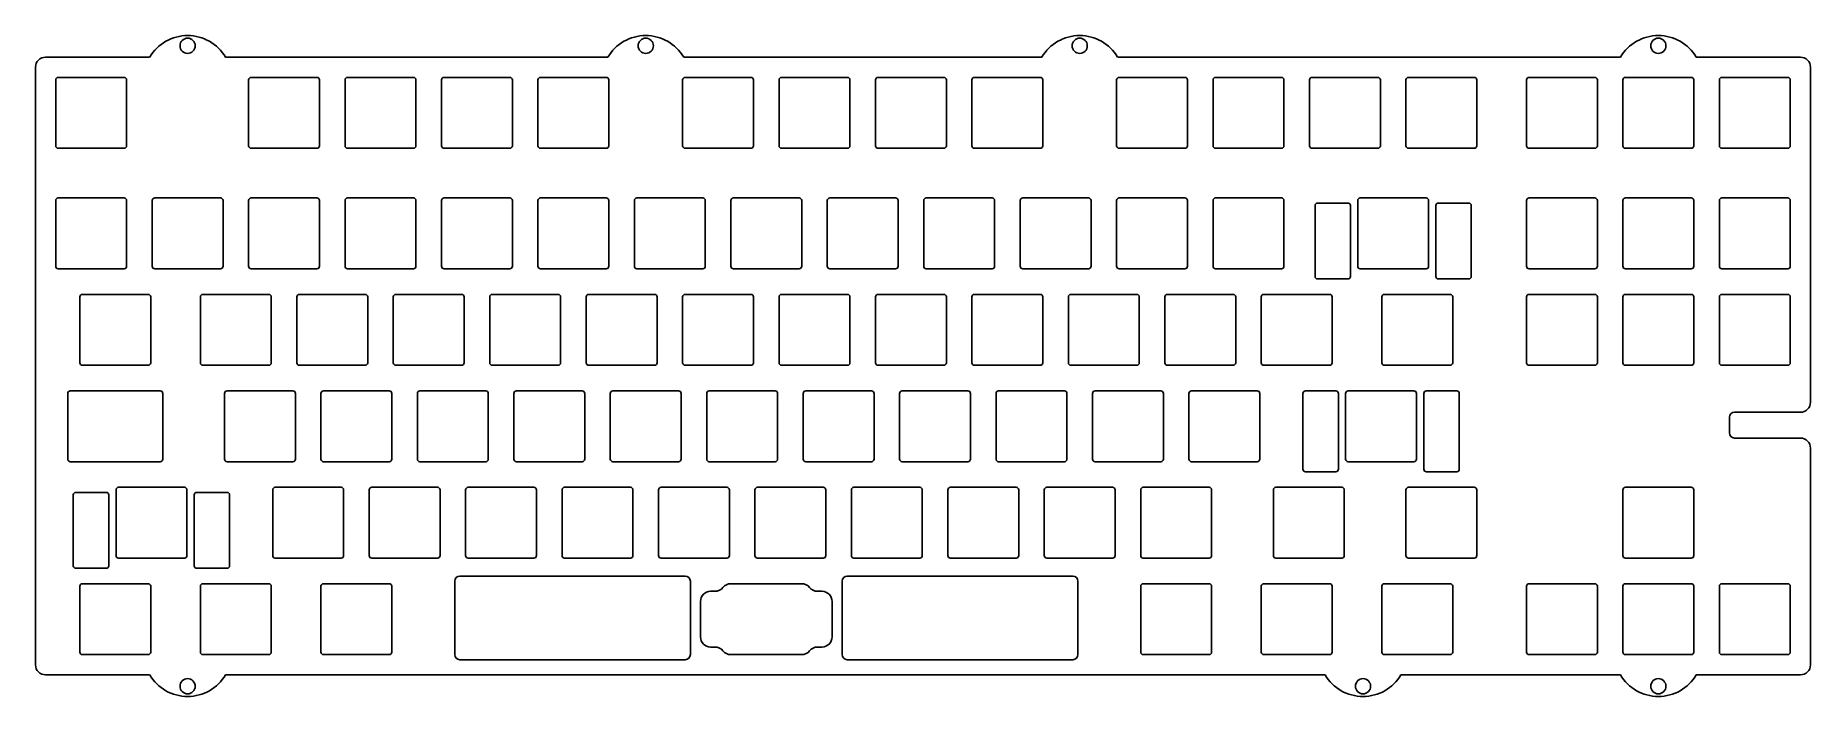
# Model space of a CAD drawing. Header units: millimetres. Extents: x 4 to 354, y -111 to 20.
import ezdxf

# ---------------------------------------------------------------- set-up
doc = ezdxf.new("R2010")
doc.units = ezdxf.units.MM
doc.header["$MEASUREMENT"] = 0
doc.layers.get('0').update_dxf_attribs({"linetype": 'CONTINUOUS'})
doc.layers.add('SHAPE2DVIEW', color=7, linetype='CONTINUOUS')
doc.layers.add('VISIBLE', color=7, linetype='CONTINUOUS')

msp = doc.modelspace()

# ---------------------------------------------------------------- linework, layer by layer
at = {"linetype": 'Continuous'}
for p, q in [((248.01, -83.07), (248.01, -70.07)), ((262.01, -70.07), (262.01, -83.07)), ((274.2, -70.07), (274.2, -83.07)), ((17.97, -71.07), (17.97, -85.07)), ((34.84, -71.07), (34.84, -85.07)), ((261.51, -83.57), (248.59, -83.57)), ((274.7, -83.57), (287.7, -83.57)), ((88.31, -87.12), (130.85, -87.12)), ((164.85, -87.12), (207.39, -87.12)), ((12.76, -88.62), (25.76, -88.62)), ((36.08, -89.12), (36.08, -102.12)), ((86.31, -89.12), (86.31, -100.62)), ((132.85, -89.12), (132.85, -100.62)), ((140.85, -88.62), (154.85, -88.62)), ((162.85, -89.12), (162.85, -100.62)), ((209.39, -89.12), (209.39, -100.62)), ((222.31, -88.62), (235.31, -88.62)), ((245.63, -89.12), (245.63, -102.12)), ((134.85, -92.12), (134.85, -99.12)), ((160.85, -92.12), (160.85, -99.12)), ((12.76, -102.62), (25.76, -102.62)), ((36.58, -102.62), (49.58, -102.62)), ((60.39, -102.62), (73.39, -102.62)), ((116.92, -103.62), (125.83, -103.62)), ((140.85, -102.62), (154.85, -102.62)), ((197.4, -103.62), (163.85, -103.62)), ((222.31, -102.62), (235.31, -102.62)), ((246.13, -102.62), (259.13, -102.62)), ((269.94, -102.62), (282.94, -102.62)), ((83.2, -106.62), (98.2, -106.62)), ((178.44, -106.62), (193.44, -106.62))]:
    msp.add_line(p, q, dxfattribs=at)
for p, q in [((88.31, -87.12), (87.31, -87.12)), ((130.85, -87.12), (131.85, -87.12)), ((164.85, -87.12), (163.85, -87.12)), ((207.39, -87.12), (208.39, -87.12)), ((86.31, -89.12), (86.31, -88.12)), ((132.85, -89.12), (132.85, -88.12)), ((162.85, -89.12), (162.85, -88.12)), ((209.39, -89.12), (209.39, -88.12)), ((86.31, -100.62), (86.31, -101.12)), ((86.31, -101.12), (86.31, -102.12)), ((132.85, -100.62), (132.85, -101.12)), ((132.85, -101.12), (132.85, -102.12)), ((162.85, -100.62), (162.85, -101.12)), ((162.85, -101.12), (162.85, -102.12)), ((209.39, -100.62), (209.39, -102.12)), ((86.31, -102.12), (86.31, -102.62)), ((87.31, -103.62), (116.92, -103.62)), ((125.83, -103.62), (126.25, -103.62)), ((126.25, -103.62), (129.71, -103.62)), ((129.71, -103.62), (131.85, -103.62)), ((132.85, -102.12), (132.85, -102.62)), ((162.85, -102.12), (162.85, -102.62)), ((197.4, -103.62), (208.39, -103.62)), ((209.39, -102.12), (209.39, -102.62))]:
    msp.add_line(p, q)
for centre in [(33.55, 17.65), (124.04, 17.65), (209.76, 17.65), (324.06, 17.65), (33.55, -108.87), (265.72, -108.87), (324.06, -108.87)]:
    msp.add_circle(centre, 1.5, dxfattribs=at)
for centre, start, end in [((33.55, 10.96), 30.583, 149.417), ((124.04, 10.96), 30.583, 149.417), ((209.76, 10.96), 30.583, 149.417), ((324.06, 10.96), 30.583, 149.417), ((33.55, -102.18), 210.583, 329.417), ((265.72, -102.18), 210.583, 329.417), ((324.06, -102.18), 210.583, 329.417)]:
    msp.add_arc(centre, 8.71, start, end, dxfattribs=at)
at = {"color": 0}
for centre, start, end in [((87.31, -88.12), 90, 180), ((131.85, -88.12), 0, 90), ((163.85, -88.12), 90, 180), ((208.39, -88.12), 0, 90), ((87.31, -102.62), 180, 270), ((131.85, -102.62), 270, 0), ((163.85, -102.62), 180, 270), ((208.39, -102.62), 270, 0)]:
    msp.add_arc(centre, 1, start, end, dxfattribs=at)
at = {"layer": 'SHAPE2DVIEW'}
for p, q in [((5.5, 15.4), (26.05, 15.4)), ((41.05, 15.4), (116.54, 15.4)), ((202.26, 15.4), (131.54, 15.4)), ((316.56, 15.4), (217.26, 15.4)), ((331.56, 15.4), (352.11, 15.4)), ((3.5, -104.62), (3.5, 13.4)), ((7.5, -2.1), (7.5, 10.9)), ((21, 11.4), (8, 11.4)), ((21.5, -2.1), (21.5, 10.9)), ((45.6, 10.9), (45.6, -2.1)), ((46.1, 11.4), (59.1, 11.4)), ((59.6, -2.1), (59.6, 10.9)), ((64.65, 10.9), (64.65, -2.1)), ((78.15, 11.4), (65.15, 11.4)), ((78.65, -2.1), (78.65, 10.9)), ((83.7, 10.9), (83.7, -2.1)), ((97.2, 11.4), (84.2, 11.4)), ((97.7, -2.1), (97.7, 10.9)), ((102.75, -2.1), (102.75, 10.9)), ((116.25, 11.4), (103.25, 11.4)), ((116.75, -2.1), (116.75, 10.9)), ((131.32, -2.1), (131.32, 10.9)), ((144.82, 11.4), (131.82, 11.4)), ((145.32, -2.1), (145.32, 10.9)), ((150.38, -2.1), (150.38, 10.9)), ((150.88, 11.4), (163.88, 11.4)), ((164.38, -2.1), (164.38, 10.9)), ((169.43, 10.9), (169.43, -2.1)), ((182.93, 11.4), (169.93, 11.4)), ((183.43, 10.9), (183.43, -2.1)), ((188.47, -2.1), (188.47, 10.9)), ((188.97, 11.4), (201.97, 11.4)), ((202.47, -2.1), (202.47, 10.9)), ((217.05, 10.9), (217.05, -2.1)), ((217.55, 11.4), (230.55, 11.4)), ((231.05, 10.9), (231.05, -2.1)), ((236.1, 10.9), (236.1, -2.1)), ((236.6, 11.4), (249.6, 11.4)), ((250.1, 10.9), (250.1, -2.1)), ((255.15, 10.9), (255.15, -2.1)), ((255.65, 11.4), (268.65, 11.4)), ((269.15, -2.1), (269.15, 10.9)), ((274.2, -2.1), (274.2, 10.9)), ((274.7, 11.4), (287.7, 11.4)), ((288.2, -2.1), (288.2, 10.9)), ((298.01, 10.9), (298.01, -2.1)), ((311.51, 11.4), (298.51, 11.4)), ((312.01, -2.1), (312.01, 10.9)), ((317.06, -2.1), (317.06, 10.9)), ((330.56, 11.4), (317.56, 11.4)), ((331.06, 10.9), (331.06, -2.1)), ((336.11, -2.1), (336.11, 10.9)), ((336.61, 11.4), (349.61, 11.4)), ((350.11, 10.9), (350.11, -2.1)), ((354.11, 13.4), (354.11, -52.74)), ((21, -2.6), (8, -2.6)), ((59.1, -2.6), (46.1, -2.6)), ((65.15, -2.6), (78.15, -2.6)), ((97.2, -2.6), (84.2, -2.6)), ((103.25, -2.6), (116.25, -2.6)), ((131.82, -2.6), (144.82, -2.6)), ((150.88, -2.6), (163.88, -2.6)), ((169.93, -2.6), (182.93, -2.6)), ((188.97, -2.6), (201.97, -2.6)), ((217.55, -2.6), (230.55, -2.6)), ((236.6, -2.6), (249.6, -2.6)), ((255.65, -2.6), (268.65, -2.6)), ((274.7, -2.6), (287.7, -2.6)), ((311.51, -2.6), (298.51, -2.6)), ((330.56, -2.6), (317.56, -2.6)), ((336.61, -2.6), (349.61, -2.6)), ((7.5, -25.92), (7.5, -12.92)), ((8, -12.42), (21, -12.42)), ((21.5, -25.92), (21.5, -12.92)), ((26.55, -12.92), (26.55, -25.92)), ((27.05, -12.42), (40.05, -12.42)), ((40.55, -12.92), (40.55, -25.92)), ((45.6, -25.92), (45.6, -12.92)), ((46.1, -12.42), (59.1, -12.42)), ((59.6, -25.92), (59.6, -12.92)), ((64.65, -25.92), (64.65, -12.92)), ((65.15, -12.42), (78.15, -12.42)), ((78.65, -25.92), (78.65, -12.92)), ((83.7, -12.92), (83.7, -25.92)), ((97.2, -12.42), (84.2, -12.42)), ((97.7, -25.92), (97.7, -12.92)), ((102.75, -25.92), (102.75, -12.92)), ((103.25, -12.42), (116.25, -12.42)), ((116.75, -25.92), (116.75, -12.92)), ((121.8, -25.92), (121.8, -12.92)), ((122.3, -12.42), (135.3, -12.42)), ((135.8, -12.92), (135.8, -25.92)), ((140.85, -25.92), (140.85, -12.92)), ((141.35, -12.42), (154.35, -12.42)), ((154.85, -12.92), (154.85, -25.92)), ((159.9, -12.92), (159.9, -25.92)), ((173.4, -12.42), (160.4, -12.42)), ((173.9, -12.92), (173.9, -25.92)), ((178.95, -25.92), (178.95, -12.92)), ((192.45, -12.42), (179.45, -12.42)), ((192.95, -25.92), (192.95, -12.92)), ((198, -25.92), (198, -12.92)), ((198.5, -12.42), (211.5, -12.42)), ((212, -25.92), (212, -12.92)), ((217.05, -12.92), (217.05, -25.92)), ((230.55, -12.42), (217.55, -12.42)), ((231.05, -12.92), (231.05, -25.92)), ((236.1, -12.92), (236.1, -25.92)), ((249.6, -12.42), (236.6, -12.42)), ((250.1, -12.92), (250.1, -25.92)), ((256.24, -13.92), (256.24, -27.92)), ((256.74, -13.42), (262.74, -13.42)), ((263.24, -27.92), (263.24, -13.92)), ((264.67, -12.92), (264.67, -25.92)), ((278.18, -12.42), (265.17, -12.42)), ((278.68, -12.92), (278.68, -25.92)), ((280.11, -13.92), (280.11, -27.92)), ((280.61, -13.42), (286.61, -13.42)), ((287.11, -27.92), (287.11, -13.92)), ((298.01, -25.92), (298.01, -12.92)), ((311.51, -12.42), (298.51, -12.42)), ((312.01, -25.92), (312.01, -12.92)), ((317.06, -12.92), (317.06, -25.92)), ((330.56, -12.42), (317.56, -12.42)), ((331.06, -25.92), (331.06, -12.92)), ((336.11, -12.92), (336.11, -25.92)), ((349.61, -12.42), (336.61, -12.42)), ((350.11, -25.92), (350.11, -12.92)), ((8, -26.42), (21, -26.42)), ((40.05, -26.42), (27.05, -26.42)), ((59.1, -26.42), (46.1, -26.42)), ((65.15, -26.42), (78.15, -26.42)), ((84.2, -26.42), (97.2, -26.42)), ((103.25, -26.42), (116.25, -26.42)), ((135.3, -26.42), (122.3, -26.42)), ((154.35, -26.42), (141.35, -26.42)), ((173.4, -26.42), (160.4, -26.42)), ((179.45, -26.42), (192.45, -26.42)), ((211.5, -26.42), (198.5, -26.42)), ((230.55, -26.42), (217.55, -26.42)), ((236.6, -26.42), (249.6, -26.42)), ((265.17, -26.42), (278.18, -26.42)), ((298.51, -26.42), (311.51, -26.42)), ((330.56, -26.42), (317.56, -26.42)), ((336.61, -26.42), (349.61, -26.42)), ((12.76, -31.47), (25.76, -31.47)), ((49.58, -31.47), (36.58, -31.47)), ((68.62, -31.47), (55.62, -31.47)), ((87.67, -31.47), (74.67, -31.47)), ((93.72, -31.47), (106.72, -31.47)), ((125.78, -31.47), (112.78, -31.47)), ((144.82, -31.47), (131.82, -31.47)), ((150.88, -31.47), (163.88, -31.47)), ((169.93, -31.47), (182.93, -31.47)), ((201.97, -31.47), (188.97, -31.47)), ((208.03, -31.47), (221.03, -31.47)), ((227.07, -31.47), (240.07, -31.47)), ((246.12, -31.47), (259.12, -31.47)), ((256.74, -28.42), (262.74, -28.42)), ((280.61, -28.42), (286.61, -28.42)), ((298.51, -31.47), (311.51, -31.47)), ((330.56, -31.47), (317.56, -31.47)), ((336.61, -31.47), (349.61, -31.47)), ((12.26, -31.97), (12.26, -44.97)), ((26.26, -31.97), (26.26, -44.97)), ((36.08, -44.97), (36.08, -31.97)), ((50.08, -31.97), (50.08, -44.97)), ((55.12, -31.97), (55.12, -44.97)), ((69.12, -31.97), (69.12, -44.97)), ((74.17, -31.97), (74.17, -44.97)), ((88.17, -44.97), (88.17, -31.97)), ((93.22, -44.97), (93.22, -31.97)), ((107.22, -31.97), (107.22, -44.97)), ((112.28, -44.97), (112.28, -31.97)), ((126.28, -31.97), (126.28, -44.97)), ((131.32, -44.97), (131.32, -31.97)), ((145.32, -31.97), (145.32, -44.97)), ((150.38, -44.97), (150.38, -31.97)), ((164.38, -44.97), (164.38, -31.97)), ((169.43, -31.97), (169.43, -44.97)), ((183.43, -44.97), (183.43, -31.97)), ((188.47, -44.97), (188.47, -31.97)), ((202.47, -31.97), (202.47, -44.97)), ((207.53, -31.97), (207.53, -44.97)), ((221.53, -44.97), (221.53, -31.97)), ((226.57, -31.97), (226.57, -44.97)), ((240.57, -31.97), (240.57, -44.97)), ((245.62, -44.97), (245.62, -31.97)), ((259.62, -31.97), (259.62, -44.97)), ((298.01, -31.97), (298.01, -44.97)), ((312.01, -44.97), (312.01, -31.97)), ((317.06, -31.97), (317.06, -44.97)), ((331.06, -31.97), (331.06, -44.97)), ((336.11, -31.97), (336.11, -44.97)), ((350.11, -31.97), (350.11, -44.97)), ((12.76, -45.47), (25.76, -45.47)), ((49.58, -45.47), (36.58, -45.47)), ((68.62, -45.47), (55.62, -45.47)), ((87.67, -45.47), (74.67, -45.47)), ((93.72, -45.47), (106.72, -45.47)), ((112.78, -45.47), (125.78, -45.47)), ((131.82, -45.47), (144.82, -45.47)), ((150.88, -45.47), (163.88, -45.47)), ((182.93, -45.47), (169.93, -45.47)), ((201.97, -45.47), (188.97, -45.47)), ((221.03, -45.47), (208.03, -45.47)), ((240.07, -45.47), (227.07, -45.47)), ((259.12, -45.47), (246.12, -45.47)), ((311.51, -45.47), (298.51, -45.47)), ((317.56, -45.47), (330.56, -45.47)), ((336.61, -45.47), (349.61, -45.47)), ((9.88, -51.02), (9.88, -64.02)), ((28.14, -50.52), (10.38, -50.52)), ((28.64, -64.02), (28.64, -51.02)), ((40.84, -64.02), (40.84, -51.02)), ((54.34, -50.52), (41.34, -50.52)), ((54.84, -51.02), (54.84, -64.02)), ((59.89, -64.02), (59.89, -51.02)), ((73.39, -50.52), (60.39, -50.52)), ((73.89, -64.02), (73.89, -51.02)), ((78.94, -64.02), (78.94, -51.02)), ((92.44, -50.52), (79.44, -50.52)), ((92.94, -51.02), (92.94, -64.02)), ((97.99, -64.02), (97.99, -51.02)), ((98.49, -50.52), (111.49, -50.52)), ((111.99, -64.02), (111.99, -51.02)), ((117.04, -51.02), (117.04, -64.02)), ((130.54, -50.52), (117.54, -50.52)), ((131.04, -51.02), (131.04, -64.02)), ((136.09, -64.02), (136.09, -51.02)), ((149.59, -50.52), (136.59, -50.52)), ((150.09, -64.02), (150.09, -51.02)), ((155.14, -64.02), (155.14, -51.02)), ((155.64, -50.52), (168.64, -50.52)), ((169.14, -51.02), (169.14, -64.02)), ((174.19, -51.02), (174.19, -64.02)), ((187.69, -50.52), (174.69, -50.52)), ((188.19, -64.02), (188.19, -51.02)), ((193.24, -51.02), (193.24, -64.02)), ((206.74, -50.52), (193.74, -50.52)), ((207.24, -51.02), (207.24, -64.02)), ((212.29, -51.02), (212.29, -64.02)), ((212.79, -50.52), (225.79, -50.52)), ((226.29, -64.02), (226.29, -51.02)), ((231.34, -64.02), (231.34, -51.02)), ((231.84, -50.52), (244.84, -50.52)), ((245.34, -51.02), (245.34, -64.02)), ((253.86, -51.02), (253.86, -66.02)), ((260.36, -50.52), (254.36, -50.52)), ((260.86, -66.02), (260.86, -51.02)), ((262.29, -51.02), (262.29, -64.02)), ((275.79, -50.52), (262.79, -50.52)), ((276.29, -51.02), (276.29, -64.02)), ((277.73, -51.02), (277.73, -66.02)), ((284.23, -50.52), (278.23, -50.52)), ((284.73, -51.02), (284.73, -66.02)), ((338.1, -58.84), (338.1, -55.74)), ((339.1, -54.74), (352.11, -54.74)), ((352.11, -59.84), (339.1, -59.84)), ((354.11, -61.84), (354.11, -104.62)), ((28.14, -64.52), (10.38, -64.52)), ((54.34, -64.52), (41.34, -64.52)), ((60.39, -64.52), (73.39, -64.52)), ((92.44, -64.52), (79.44, -64.52)), ((98.49, -64.52), (111.49, -64.52)), ((130.54, -64.52), (117.54, -64.52)), ((149.59, -64.52), (136.59, -64.52)), ((155.64, -64.52), (168.64, -64.52)), ((174.69, -64.52), (187.69, -64.52)), ((206.74, -64.52), (193.74, -64.52)), ((212.79, -64.52), (225.79, -64.52)), ((244.84, -64.52), (231.84, -64.52)), ((254.36, -66.52), (260.36, -66.52)), ((275.79, -64.52), (262.79, -64.52)), ((284.23, -66.52), (278.23, -66.52)), ((19.41, -70.07), (19.41, -83.07)), ((32.91, -69.57), (19.91, -69.57)), ((33.41, -70.07), (33.41, -83.07)), ((50.36, -83.07), (50.36, -70.07)), ((63.86, -69.57), (50.86, -69.57)), ((64.36, -83.07), (64.36, -70.07)), ((69.41, -70.07), (69.41, -83.07)), ((82.91, -69.57), (69.91, -69.57)), ((83.41, -83.07), (83.41, -70.07)), ((88.46, -83.07), (88.46, -70.07)), ((101.96, -69.57), (88.96, -69.57)), ((102.46, -83.07), (102.46, -70.07)), ((107.51, -70.07), (107.51, -83.07)), ((121.01, -69.57), (108.01, -69.57)), ((121.51, -83.07), (121.51, -70.07)), ((126.56, -83.07), (126.56, -70.07)), ((140.06, -69.57), (127.06, -69.57)), ((140.56, -70.07), (140.56, -83.07)), ((145.61, -83.07), (145.61, -70.07)), ((159.11, -69.57), (146.11, -69.57)), ((159.61, -83.07), (159.61, -70.07)), ((164.66, -70.07), (164.66, -83.07)), ((178.16, -69.57), (165.16, -69.57)), ((178.66, -70.07), (178.66, -83.07)), ((183.71, -83.07), (183.71, -70.07)), ((184.21, -69.57), (197.21, -69.57)), ((197.71, -70.07), (197.71, -83.07)), ((202.76, -70.07), (202.76, -83.07)), ((203.26, -69.57), (216.26, -69.57)), ((216.76, -83.07), (216.76, -70.07)), ((221.81, -70.07), (221.81, -83.07)), ((222.31, -69.57), (235.31, -69.57)), ((235.81, -83.07), (235.81, -70.07)), ((274.7, -69.57), (287.7, -69.57)), ((288.2, -83.07), (288.2, -70.07)), ((317.06, -83.07), (317.06, -70.07)), ((330.56, -69.57), (317.56, -69.57)), ((331.06, -83.07), (331.06, -70.07)), ((10.97, -71.07), (10.97, -85.07)), ((11.47, -70.57), (17.47, -70.57)), ((35.34, -70.57), (41.34, -70.57)), ((41.84, -85.07), (41.84, -71.07)), ((19.91, -83.57), (32.91, -83.57)), ((50.86, -83.57), (63.86, -83.57)), ((69.91, -83.57), (82.91, -83.57)), ((88.96, -83.57), (101.96, -83.57)), ((121.01, -83.57), (108.01, -83.57)), ((127.06, -83.57), (140.06, -83.57)), ((146.11, -83.57), (159.11, -83.57)), ((178.16, -83.57), (165.16, -83.57)), ((197.21, -83.57), (184.21, -83.57)), ((216.26, -83.57), (203.26, -83.57)), ((222.31, -83.57), (235.31, -83.57)), ((248.59, -83.57), (248.51, -83.57)), ((330.56, -83.57), (317.56, -83.57)), ((26.26, -89.12), (26.26, -102.12)), ((50.08, -89.12), (50.08, -102.12)), ((73.89, -89.12), (73.89, -102.12)), ((137.73, -90.12), (136.85, -90.12)), ((157.97, -90.12), (158.85, -90.12)), ((235.81, -89.12), (235.81, -102.12)), ((259.63, -89.12), (259.63, -102.12)), ((283.44, -89.12), (283.44, -102.12)), ((298.01, -102.12), (298.01, -89.12)), ((311.51, -88.62), (298.51, -88.62)), ((312.01, -89.12), (312.01, -102.12)), ((317.06, -102.12), (317.06, -89.12)), ((330.56, -88.62), (317.56, -88.62)), ((331.06, -89.12), (331.06, -102.12)), ((336.11, -102.12), (336.11, -89.12)), ((336.61, -88.62), (349.61, -88.62)), ((350.11, -89.12), (350.11, -102.12)), ((136.85, -101.12), (137.73, -101.12)), ((158.85, -101.12), (157.97, -101.12)), ((311.51, -102.62), (298.51, -102.62)), ((330.56, -102.62), (317.56, -102.62)), ((349.61, -102.62), (336.61, -102.62)), ((5.5, -106.62), (26.05, -106.62)), ((83.2, -106.62), (41.05, -106.62)), ((98.2, -106.62), (178.44, -106.62)), ((258.22, -106.62), (193.44, -106.62)), ((316.56, -106.62), (273.22, -106.62)), ((331.56, -106.62), (352.11, -106.62))]:
    msp.add_line(p, q, dxfattribs=at)
for centre, radius, start, end in [((5.5, 13.4), 2, 90, 180), ((352.11, 13.4), 2, 0, 90), ((8, 10.9), 0.5, 90, 180), ((21, 10.9), 0.5, 0, 90), ((46.1, 10.9), 0.5, 90, 180), ((59.1, 10.9), 0.5, 0, 90), ((65.15, 10.9), 0.5, 90, 180), ((78.15, 10.9), 0.5, 0, 90), ((84.2, 10.9), 0.5, 90, 180), ((97.2, 10.9), 0.5, 0, 90), ((103.25, 10.9), 0.5, 90, 180), ((116.25, 10.9), 0.5, 0, 90), ((131.82, 10.9), 0.5, 90, 180), ((144.82, 10.9), 0.5, 0, 90), ((150.88, 10.9), 0.5, 90, 180), ((163.88, 10.9), 0.5, 0, 90), ((169.93, 10.9), 0.5, 90, 180), ((182.93, 10.9), 0.5, 0, 90), ((188.97, 10.9), 0.5, 90, 180), ((201.97, 10.9), 0.5, 0, 90), ((217.55, 10.9), 0.5, 90, 180), ((230.55, 10.9), 0.5, 0, 90), ((236.6, 10.9), 0.5, 90, 180), ((249.6, 10.9), 0.5, 0, 90), ((255.65, 10.9), 0.5, 90, 180), ((268.65, 10.9), 0.5, 0, 90), ((274.7, 10.9), 0.5, 90, 180), ((287.7, 10.9), 0.5, 0, 90), ((298.51, 10.9), 0.5, 90, 180), ((311.51, 10.9), 0.5, 0, 90), ((317.56, 10.9), 0.5, 90, 180), ((330.56, 10.9), 0.5, 0, 90), ((336.61, 10.9), 0.5, 90, 180), ((349.61, 10.9), 0.5, 0, 90), ((8, -2.1), 0.5, 180, 270), ((21, -2.1), 0.5, 270, 0), ((46.1, -2.1), 0.5, 180, 270), ((59.1, -2.1), 0.5, 270, 0), ((65.15, -2.1), 0.5, 180, 270), ((78.15, -2.1), 0.5, 270, 0), ((84.2, -2.1), 0.5, 180, 270), ((97.2, -2.1), 0.5, 270, 0), ((103.25, -2.1), 0.5, 180, 270), ((116.25, -2.1), 0.5, 270, 0), ((131.82, -2.1), 0.5, 180, 270), ((144.82, -2.1), 0.5, 270, 0), ((150.88, -2.1), 0.5, 180, 270), ((163.88, -2.1), 0.5, 270, 0), ((169.93, -2.1), 0.5, 180, 270), ((182.93, -2.1), 0.5, 270, 0), ((188.97, -2.1), 0.5, 180, 270), ((201.97, -2.1), 0.5, 270, 0), ((217.55, -2.1), 0.5, 180, 270), ((230.55, -2.1), 0.5, 270, 0), ((236.6, -2.1), 0.5, 180, 270), ((249.6, -2.1), 0.5, 270, 0), ((255.65, -2.1), 0.5, 180, 270), ((268.65, -2.1), 0.5, 270, 0), ((274.7, -2.1), 0.5, 180, 270), ((287.7, -2.1), 0.5, 270, 0), ((298.51, -2.1), 0.5, 180, 270), ((311.51, -2.1), 0.5, 270, 0), ((317.56, -2.1), 0.5, 180, 270), ((330.56, -2.1), 0.5, 270, 0), ((336.61, -2.1), 0.5, 180, 270), ((349.61, -2.1), 0.5, 270, 0), ((8, -12.92), 0.5, 90, 180), ((21, -12.92), 0.5, 0, 90), ((27.05, -12.92), 0.5, 90, 180), ((40.05, -12.92), 0.5, 0, 90), ((46.1, -12.92), 0.5, 90, 180), ((59.1, -12.92), 0.5, 0, 90), ((65.15, -12.92), 0.5, 90, 180), ((78.15, -12.92), 0.5, 0, 90), ((84.2, -12.92), 0.5, 90, 180), ((97.2, -12.92), 0.5, 0, 90), ((103.25, -12.92), 0.5, 90, 180), ((116.25, -12.92), 0.5, 0, 90), ((122.3, -12.92), 0.5, 90, 180), ((135.3, -12.92), 0.5, 0, 90), ((141.35, -12.92), 0.5, 90, 180), ((154.35, -12.92), 0.5, 0, 90), ((160.4, -12.92), 0.5, 90, 180), ((173.4, -12.92), 0.5, 0, 90), ((179.45, -12.92), 0.5, 90, 180), ((192.45, -12.92), 0.5, 0, 90), ((198.5, -12.92), 0.5, 90, 180), ((211.5, -12.92), 0.5, 0, 90), ((217.55, -12.92), 0.5, 90, 180), ((230.55, -12.92), 0.5, 0, 90), ((236.6, -12.92), 0.5, 90, 180), ((249.6, -12.92), 0.5, 0, 90), ((256.74, -13.92), 0.5, 90, 180), ((262.74, -13.92), 0.5, 0, 90), ((265.17, -12.92), 0.5, 90, 180), ((278.18, -12.92), 0.5, 0, 90), ((280.61, -13.92), 0.5, 90, 180), ((286.61, -13.92), 0.5, 0, 90), ((298.51, -12.92), 0.5, 90, 180), ((311.51, -12.92), 0.5, 0, 90), ((317.56, -12.92), 0.5, 90, 180), ((330.56, -12.92), 0.5, 0, 90), ((336.61, -12.92), 0.5, 90, 180), ((349.61, -12.92), 0.5, 0, 90), ((8, -25.92), 0.5, 180, 270), ((21, -25.92), 0.5, 270, 0), ((27.05, -25.92), 0.5, 180, 270), ((40.05, -25.92), 0.5, 270, 0), ((46.1, -25.92), 0.5, 180, 270), ((59.1, -25.92), 0.5, 270, 0), ((65.15, -25.92), 0.5, 180, 270), ((78.15, -25.92), 0.5, 270, 0), ((84.2, -25.92), 0.5, 180, 270), ((97.2, -25.92), 0.5, 270, 0), ((103.25, -25.92), 0.5, 180, 270), ((116.25, -25.92), 0.5, 270, 0), ((122.3, -25.92), 0.5, 180, 270), ((135.3, -25.92), 0.5, 270, 0), ((141.35, -25.92), 0.5, 180, 270), ((154.35, -25.92), 0.5, 270, 0), ((160.4, -25.92), 0.5, 180, 270), ((173.4, -25.92), 0.5, 270, 0), ((179.45, -25.92), 0.5, 180, 270), ((192.45, -25.92), 0.5, 270, 0), ((198.5, -25.92), 0.5, 180, 270), ((211.5, -25.92), 0.5, 270, 0), ((217.55, -25.92), 0.5, 180, 270), ((230.55, -25.92), 0.5, 270, 0), ((236.6, -25.92), 0.5, 180, 270), ((249.6, -25.92), 0.5, 270, 0), ((256.74, -27.92), 0.5, 180, 270), ((262.74, -27.92), 0.5, 270, 0), ((265.17, -25.92), 0.5, 180, 270), ((278.18, -25.92), 0.5, 270, 0), ((280.61, -27.92), 0.5, 180, 270), ((286.61, -27.92), 0.5, 270, 0), ((298.51, -25.92), 0.5, 180, 270), ((311.51, -25.92), 0.5, 270, 0), ((317.56, -25.92), 0.5, 180, 270), ((330.56, -25.92), 0.5, 270, 0), ((336.61, -25.92), 0.5, 180, 270), ((349.61, -25.92), 0.5, 270, 0), ((12.76, -31.97), 0.5, 90, 180), ((25.76, -31.97), 0.5, 0, 90), ((36.58, -31.97), 0.5, 90, 180), ((49.58, -31.97), 0.5, 0, 90), ((55.62, -31.97), 0.5, 90, 180), ((68.62, -31.97), 0.5, 0, 90), ((74.67, -31.97), 0.5, 90, 180), ((87.67, -31.97), 0.5, 0, 90), ((93.72, -31.97), 0.5, 90, 180), ((106.72, -31.97), 0.5, 0, 90), ((112.78, -31.97), 0.5, 90, 180), ((125.78, -31.97), 0.5, 0, 90), ((131.82, -31.97), 0.5, 90, 180), ((144.82, -31.97), 0.5, 0, 90), ((150.88, -31.97), 0.5, 90, 180), ((163.88, -31.97), 0.5, 0, 90), ((169.93, -31.97), 0.5, 90, 180), ((182.93, -31.97), 0.5, 0, 90), ((188.97, -31.97), 0.5, 90, 180), ((201.97, -31.97), 0.5, 0, 90), ((208.03, -31.97), 0.5, 90, 180), ((221.03, -31.97), 0.5, 0, 90), ((227.07, -31.97), 0.5, 90, 180), ((240.07, -31.97), 0.5, 0, 90), ((246.12, -31.97), 0.5, 90, 180), ((259.12, -31.97), 0.5, 0, 90), ((298.51, -31.97), 0.5, 90, 180), ((311.51, -31.97), 0.5, 0, 90), ((317.56, -31.97), 0.5, 90, 180), ((330.56, -31.97), 0.5, 0, 90), ((336.61, -31.97), 0.5, 90, 180), ((349.61, -31.97), 0.5, 0, 90), ((12.76, -44.97), 0.5, 180, 270), ((25.76, -44.97), 0.5, 270, 0), ((36.58, -44.97), 0.5, 180, 270), ((49.58, -44.97), 0.5, 270, 0), ((55.62, -44.97), 0.5, 180, 270), ((68.62, -44.97), 0.5, 270, 0), ((74.67, -44.97), 0.5, 180, 270), ((87.67, -44.97), 0.5, 270, 0), ((93.72, -44.97), 0.5, 180, 270), ((106.72, -44.97), 0.5, 270, 0), ((112.78, -44.97), 0.5, 180, 270), ((125.78, -44.97), 0.5, 270, 0), ((131.82, -44.97), 0.5, 180, 270), ((144.82, -44.97), 0.5, 270, 0), ((150.88, -44.97), 0.5, 180, 270), ((163.88, -44.97), 0.5, 270, 0), ((169.93, -44.97), 0.5, 180, 270), ((182.93, -44.97), 0.5, 270, 0), ((188.97, -44.97), 0.5, 180, 270), ((201.97, -44.97), 0.5, 270, 0), ((208.03, -44.97), 0.5, 180, 270), ((221.03, -44.97), 0.5, 270, 0), ((227.07, -44.97), 0.5, 180, 270), ((240.07, -44.97), 0.5, 270, 0), ((246.12, -44.97), 0.5, 180, 270), ((259.12, -44.97), 0.5, 270, 0), ((298.51, -44.97), 0.5, 180, 270), ((311.51, -44.97), 0.5, 270, 0), ((317.56, -44.97), 0.5, 180, 270), ((330.56, -44.97), 0.5, 270, 0), ((336.61, -44.97), 0.5, 180, 270), ((349.61, -44.97), 0.5, 270, 0), ((10.38, -51.02), 0.5, 90, 180), ((28.14, -51.02), 0.5, 0, 90), ((41.34, -51.02), 0.5, 90, 180), ((54.34, -51.02), 0.5, 0, 90), ((60.39, -51.02), 0.5, 90, 180), ((73.39, -51.02), 0.5, 0, 90), ((79.44, -51.02), 0.5, 90, 180), ((92.44, -51.02), 0.5, 0, 90), ((98.49, -51.02), 0.5, 90, 180), ((111.49, -51.02), 0.5, 0, 90), ((117.54, -51.02), 0.5, 90, 180), ((130.54, -51.02), 0.5, 0, 90), ((136.59, -51.02), 0.5, 90, 180), ((149.59, -51.02), 0.5, 0, 90), ((155.64, -51.02), 0.5, 90, 180), ((168.64, -51.02), 0.5, 0, 90), ((174.69, -51.02), 0.5, 90, 180), ((187.69, -51.02), 0.5, 0, 90), ((193.74, -51.02), 0.5, 90, 180), ((206.74, -51.02), 0.5, 0, 90), ((212.79, -51.02), 0.5, 90, 180), ((225.79, -51.02), 0.5, 0, 90), ((231.84, -51.02), 0.5, 90, 180), ((244.84, -51.02), 0.5, 0, 90), ((254.36, -51.02), 0.5, 90, 180), ((260.36, -51.02), 0.5, 0, 90), ((262.79, -51.02), 0.5, 90, 180), ((275.79, -51.02), 0.5, 0, 90), ((278.23, -51.02), 0.5, 90, 180), ((284.23, -51.02), 0.5, 0, 90), ((339.1, -55.74), 1, 90, 180), ((352.11, -52.74), 2, 270, 0), ((339.1, -58.84), 1, 180, 270), ((352.11, -61.84), 2, 0, 90), ((10.38, -64.02), 0.5, 180, 270), ((28.14, -64.02), 0.5, 270, 0), ((41.34, -64.02), 0.5, 180, 270), ((54.34, -64.02), 0.5, 270, 0), ((60.39, -64.02), 0.5, 180, 270), ((73.39, -64.02), 0.5, 270, 0), ((79.44, -64.02), 0.5, 180, 270), ((92.44, -64.02), 0.5, 270, 0), ((98.49, -64.02), 0.5, 180, 270), ((111.49, -64.02), 0.5, 270, 0), ((117.54, -64.02), 0.5, 180, 270), ((130.54, -64.02), 0.5, 270, 0), ((136.59, -64.02), 0.5, 180, 270), ((149.59, -64.02), 0.5, 270, 0), ((155.64, -64.02), 0.5, 180, 270), ((168.64, -64.02), 0.5, 270, 0), ((174.69, -64.02), 0.5, 180, 270), ((187.69, -64.02), 0.5, 270, 0), ((193.74, -64.02), 0.5, 180, 270), ((206.74, -64.02), 0.5, 270, 0), ((212.79, -64.02), 0.5, 180, 270), ((225.79, -64.02), 0.5, 270, 0), ((231.84, -64.02), 0.5, 180, 270), ((244.84, -64.02), 0.5, 270, 0), ((254.36, -66.02), 0.5, 180, 270), ((260.36, -66.02), 0.5, 270, 0), ((262.79, -64.02), 0.5, 180, 270), ((275.79, -64.02), 0.5, 270, 0), ((278.23, -66.02), 0.5, 180, 270), ((284.23, -66.02), 0.5, 270, 0), ((19.91, -70.07), 0.5, 90, 180), ((32.91, -70.07), 0.5, 0, 90), ((50.86, -70.07), 0.5, 90, 180), ((63.86, -70.07), 0.5, 0, 90), ((69.91, -70.07), 0.5, 90, 180), ((82.91, -70.07), 0.5, 0, 90), ((88.96, -70.07), 0.5, 90, 180), ((101.96, -70.07), 0.5, 0, 90), ((108.01, -70.07), 0.5, 90, 180), ((121.01, -70.07), 0.5, 0, 90), ((127.06, -70.07), 0.5, 90, 180), ((140.06, -70.07), 0.5, 0, 90), ((146.11, -70.07), 0.5, 90, 180), ((159.11, -70.07), 0.5, 0, 90), ((165.16, -70.07), 0.5, 90, 180), ((178.16, -70.07), 0.5, 0, 90), ((184.21, -70.07), 0.5, 90, 180), ((197.21, -70.07), 0.5, 0, 90), ((203.26, -70.07), 0.5, 90, 180), ((216.26, -70.07), 0.5, 0, 90), ((222.31, -70.07), 0.5, 90, 180), ((235.31, -70.07), 0.5, 0, 90), ((248.51, -70.07), 0.5, 90, 180), ((274.7, -70.07), 0.5, 90, 180), ((287.7, -70.07), 0.5, 0, 90), ((317.56, -70.07), 0.5, 90, 180), ((330.56, -70.07), 0.5, 0, 90), ((11.47, -71.07), 0.5, 90, 180), ((17.47, -71.07), 0.5, 0, 90), ((35.34, -71.07), 0.5, 90, 180), ((41.34, -71.07), 0.5, 0, 90), ((19.91, -83.07), 0.5, 180, 270), ((32.91, -83.07), 0.5, 270, 0), ((50.86, -83.07), 0.5, 180, 270), ((63.86, -83.07), 0.5, 270, 0), ((69.91, -83.07), 0.5, 180, 270), ((82.91, -83.07), 0.5, 270, 0), ((88.96, -83.07), 0.5, 180, 270), ((101.96, -83.07), 0.5, 270, 0), ((108.01, -83.07), 0.5, 180, 270), ((121.01, -83.07), 0.5, 270, 0), ((127.06, -83.07), 0.5, 180, 270), ((140.06, -83.07), 0.5, 270, 0), ((146.11, -83.07), 0.5, 180, 270), ((159.11, -83.07), 0.5, 270, 0), ((165.16, -83.07), 0.5, 180, 270), ((178.16, -83.07), 0.5, 270, 0), ((184.21, -83.07), 0.5, 180, 270), ((197.21, -83.07), 0.5, 270, 0), ((203.26, -83.07), 0.5, 180, 270), ((216.26, -83.07), 0.5, 270, 0), ((222.31, -83.07), 0.5, 180, 270), ((235.31, -83.07), 0.5, 270, 0), ((248.51, -83.07), 0.5, 180, 270), ((287.7, -83.07), 0.5, 270, 0), ((317.56, -83.07), 0.5, 180, 270), ((330.56, -83.07), 0.5, 270, 0), ((25.76, -89.12), 0.5, 0, 90), ((49.58, -89.12), 0.5, 0, 90), ((73.39, -89.12), 0.5, 0, 90), ((235.31, -89.12), 0.5, 0, 90), ((259.13, -89.12), 0.5, 0, 90), ((282.94, -89.12), 0.5, 0, 90), ((298.51, -89.12), 0.5, 90, 180), ((311.51, -89.12), 0.5, 0, 90), ((317.56, -89.12), 0.5, 90, 180), ((330.56, -89.12), 0.5, 0, 90), ((336.61, -89.12), 0.5, 90, 180), ((349.61, -89.12), 0.5, 0, 90), ((5.5, -104.62), 2, 180, 270), ((25.76, -102.12), 0.5, 270, 0), ((49.58, -102.12), 0.5, 270, 0), ((73.39, -102.12), 0.5, 270, 0), ((235.31, -102.12), 0.5, 270, 0), ((259.13, -102.12), 0.5, 270, 0), ((282.94, -102.12), 0.5, 270, 0), ((298.51, -102.12), 0.5, 180, 270), ((311.51, -102.12), 0.5, 270, 0), ((317.56, -102.12), 0.5, 180, 270), ((330.56, -102.12), 0.5, 270, 0), ((336.61, -102.12), 0.5, 180, 270), ((349.61, -102.12), 0.5, 270, 0), ((352.11, -104.62), 2, 270, 0)]:
    msp.add_arc(centre, radius, start, end, dxfattribs=at)
at = {"layer": 'SHAPE2DVIEW', "extrusion": (0, 0, -1)}
for centre, major_axis, start_param, end_param in [((136.85, -92.12), (0, 2), 4.712389, 6.283185), ((137.73, -88.12), (0, -2), -0.895665, 0), ((140.85, -90.62), (0, -2), -4.037257, -3.141593), ((136.85, -99.12), (0, 2), 3.141593, 4.712389), ((137.73, -103.12), (0, -2), -3.141593, -2.245928), ((140.85, -100.62), (0, -2), -6.283185, -5.38752)]:
    msp.add_ellipse(centre, major_axis=major_axis, ratio=1, start_param=start_param, end_param=end_param, dxfattribs=at)
at = {"layer": 'SHAPE2DVIEW'}
for centre, major_axis, start_param, end_param in [((154.85, -90.62), (0, -2), -4.037257, -3.141593), ((157.97, -88.12), (0, -2), -0.895665, 0), ((158.85, -92.12), (0, 2), 4.712389, 6.283185), ((157.97, -103.12), (0, -2), -3.141593, -2.245928), ((158.85, -99.12), (0, 2), 3.141593, 4.712389), ((154.85, -100.62), (0, -2), -6.283185, -5.38752)]:
    msp.add_ellipse(centre, major_axis=major_axis, ratio=1, start_param=start_param, end_param=end_param, dxfattribs=at)
at = {"layer": 'VISIBLE'}
for p, q in [((269.94, -31.47), (282.94, -31.47)), ((269.44, -31.97), (269.44, -44.97)), ((283.44, -31.97), (283.44, -44.97)), ((269.94, -45.47), (282.94, -45.47)), ((248.51, -69.57), (261.51, -69.57)), ((11.47, -85.57), (17.47, -85.57)), ((35.34, -85.57), (41.34, -85.57)), ((12.26, -89.12), (12.26, -102.12)), ((36.58, -88.62), (49.58, -88.62)), ((59.89, -89.12), (59.89, -102.12)), ((60.39, -88.62), (73.39, -88.62)), ((221.81, -89.12), (221.81, -102.12)), ((246.13, -88.62), (259.13, -88.62)), ((269.44, -89.12), (269.44, -102.12)), ((269.94, -88.62), (282.94, -88.62))]:
    msp.add_line(p, q, dxfattribs=at)
for centre, start, end in [((269.94, -31.97), 90, 180), ((282.94, -31.97), 0, 90), ((269.94, -44.97), 180, 270), ((282.94, -44.97), 270, 0), ((261.51, -70.07), 0, 90), ((261.51, -83.07), 270, 0), ((274.7, -83.07), 180, 270), ((11.47, -85.07), 180, 270), ((17.47, -85.07), 270, 0), ((35.34, -85.07), 180, 270), ((41.34, -85.07), 270, 0), ((12.76, -89.12), 90, 180), ((36.58, -89.12), 90, 180), ((60.39, -89.12), 90, 180), ((222.31, -89.12), 90, 180), ((246.13, -89.12), 90, 180), ((269.94, -89.12), 90, 180), ((12.76, -102.12), 180, 270), ((36.58, -102.12), 180, 270), ((60.39, -102.12), 180, 270), ((222.31, -102.12), 180, 270), ((246.13, -102.12), 180, 270), ((269.94, -102.12), 180, 270)]:
    msp.add_arc(centre, 0.5, start, end, dxfattribs=at)

doc.saveas('drawing.dxf')
